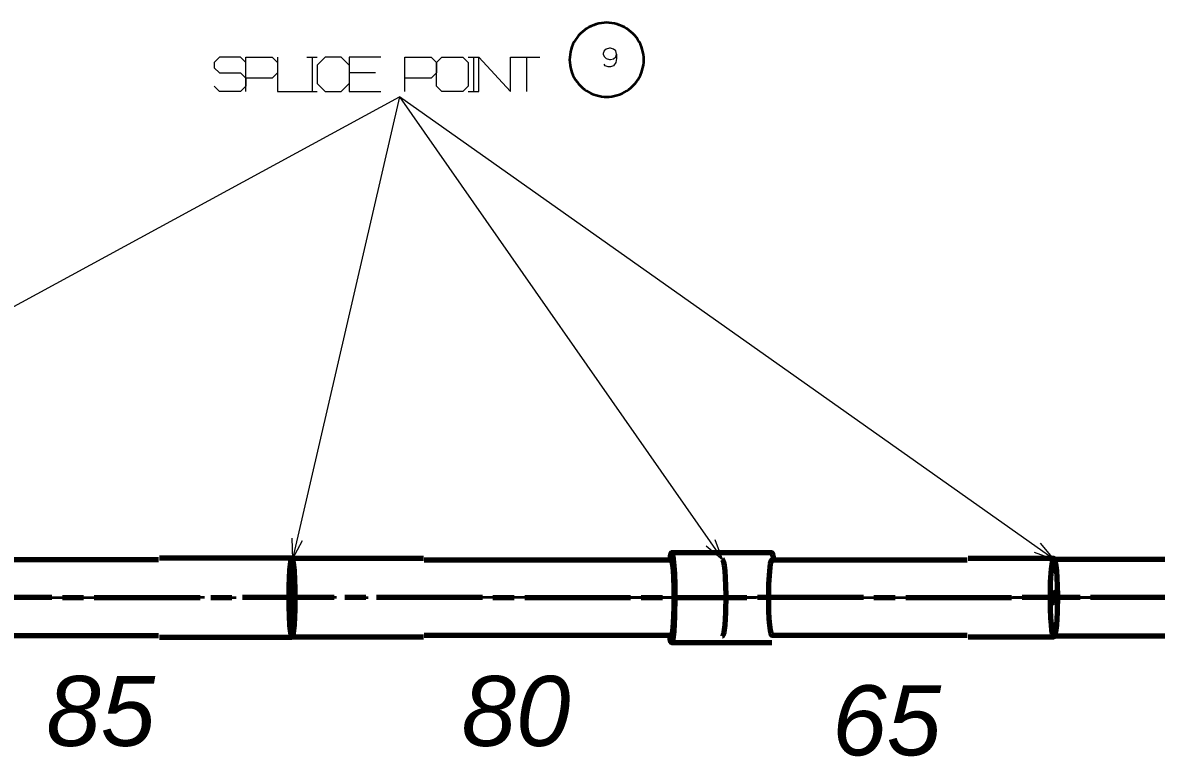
# Model space of a CAD drawing. Header units: millimetres. Extents: x 0 to 174, y 0 to 33.
# Drawn here: x 36.818 to 41.032, y 8.328 to 11.057 of the extents above; entities that cross this region are included whole.
import ezdxf

# ---------------------------------------------------------------- set-up
doc = ezdxf.new("R2010")
doc.units = ezdxf.units.MM
doc.layers.add('PDF2_문자', color=7, linetype='Continuous')
doc.layers.add('PDF2_형상', color=157, linetype='Continuous', true_color=0x405f80)
doc.styles.add('PDF LucidaHandwriting Italic', font='ariali.ttf')

msp = doc.modelspace()

# ---------------------------------------------------------------- linework, layer by layer
at = {"layer": 'PDF2_형상', "color": 18, "lineweight": 35, "true_color": 0x260000}
msp.add_lwpolyline([(39.1269, 10.9193), (39.1267, 10.929), (39.1256, 10.9389), (39.1239, 10.9485), (39.1214, 10.9581), (39.1183, 10.9674), (39.1146, 10.9765), (39.1101, 10.9853), (39.1051, 10.9937), (39.0994, 11.0018), (39.0933, 11.0094), (39.0867, 11.0167), (39.0794, 11.0233), (39.0718, 11.0296), (39.0638, 11.0351), (39.0553, 11.0401), (39.0464, 11.0446), (39.0374, 11.0483), (39.0281, 11.0515), (39.0185, 11.0539), (39.0087, 11.0557), (38.999, 11.0567), (38.9892, 11.0571), (38.9793, 11.0567), (38.9696, 11.0557), (38.9599, 11.0539), (38.9504, 11.0515), (38.941, 11.0483), (38.9319, 11.0446), (38.9232, 11.0401), (38.9147, 11.0351), (38.9067, 11.0296), (38.8989, 11.0233), (38.8918, 11.0167), (38.885, 11.0094), (38.8789, 11.0018), (38.8733, 10.9937), (38.8682, 10.9853), (38.8639, 10.9765), (38.8601, 10.9674), (38.8569, 10.9581), (38.8546, 10.9486), (38.8528, 10.9389), (38.8518, 10.929), (38.8514, 10.9193), (38.8518, 10.9094), (38.8528, 10.8996), (38.8546, 10.89), (38.8569, 10.8804), (38.8601, 10.8711), (38.8639, 10.8621), (38.8682, 10.8532), (38.8732, 10.8447), (38.8789, 10.8367), (38.885, 10.829), (38.8918, 10.8218), (38.8989, 10.8151), (38.9067, 10.8089), (38.9147, 10.8033), (38.9232, 10.7983), (38.9319, 10.7939), (38.941, 10.7901), (38.9504, 10.7871), (38.9599, 10.7846), (38.9696, 10.7829), (38.9793, 10.7818), (38.9892, 10.7814), (38.999, 10.7818), (39.0087, 10.7829), (39.0185, 10.7846), (39.0281, 10.7871), (39.0374, 10.7901), (39.0464, 10.7939), (39.0553, 10.7983), (39.0636, 10.8033), (39.0718, 10.8089), (39.0794, 10.8151), (39.0867, 10.8218), (39.0933, 10.829), (39.0994, 10.8367), (39.1051, 10.8447), (39.1101, 10.8532), (39.1146, 10.8619), (39.1183, 10.8711), (39.1214, 10.8804), (39.1239, 10.89), (39.1256, 10.8996), (39.1267, 10.9094), (39.1269, 10.9192)], close=True, dxfattribs=at)
at = {"layer": 'PDF2_형상', "color": 18, "lineweight": 13, "true_color": 0x260000}
msp.add_lwpolyline([(39.0262, 10.9396), (39.0229, 10.9518), (39.0151, 10.9585), (39.0029, 10.9618), (38.9996, 10.9618), (38.9874, 10.9585), (38.9796, 10.9518), (38.9763, 10.9429), (38.9763, 10.9396), (38.9796, 10.9307), (38.9874, 10.924), (38.9996, 10.9196), (39.0029, 10.9196), (39.0151, 10.9229), (39.0229, 10.9296), (39.0262, 10.9396), (39.0262, 10.924), (39.0229, 10.9085), (39.0151, 10.8963), (39.0029, 10.8929), (38.9951, 10.8929), (38.984, 10.8963), (38.9796, 10.9029)], dxfattribs=at)
at = {"layer": 'PDF2_형상', "color": 7, "lineweight": 13}
for points in [[(37.6478, 10.9093), (37.6281, 10.929), (37.5493, 10.929), (37.5296, 10.9093), (37.5296, 10.8896), (37.5493, 10.8699), (37.6281, 10.8699), (37.6478, 10.8503), (37.6478, 10.8207), (37.6281, 10.801), (37.5493, 10.801), (37.5296, 10.8207)], [(37.6478, 10.801), (37.6478, 10.929), (37.7461, 10.929), (37.7658, 10.9093), (37.7658, 10.8699), (37.7461, 10.8503), (37.6478, 10.8503)], [(37.7658, 10.929), (37.7658, 10.801), (37.874, 10.801), (37.9135, 10.801)], [(37.874, 10.929), (37.9135, 10.929)], [(37.8938, 10.929), (37.8938, 10.801)], [(38.0315, 10.8994), (38.0021, 10.929), (37.9431, 10.929), (37.9135, 10.8994), (37.9135, 10.8306), (37.9431, 10.801), (38.0021, 10.801), (38.0315, 10.8306)], [(38.1497, 10.929), (38.0315, 10.929), (38.0315, 10.801), (38.1497, 10.801)], [(38.2383, 10.801), (38.2383, 10.929), (38.3367, 10.929), (38.3564, 10.9093), (38.3564, 10.8699), (38.3367, 10.8503), (38.2383, 10.8503)], [(38.4744, 10.929), (38.5139, 10.929)], [(38.4744, 10.801), (38.5139, 10.801), (38.5139, 10.929), (38.6319, 10.801), (38.6319, 10.929), (38.7403, 10.929)], [(38.4942, 10.929), (38.4942, 10.801)], [(38.691, 10.929), (38.691, 10.801)], [(38.13, 10.8699), (38.0315, 10.8699)], [(35.0129, 9.0378), (38.2186, 10.7814), (39.4192, 9.06)], [(40.6522, 9.0601), (38.2186, 10.7814), (37.8217, 9.0611)], [(37.8189, 9.1399), (37.8217, 9.0611), (37.8586, 9.1307)], [(39.3589, 9.1107), (39.4192, 9.06), (39.3924, 9.134)], [(40.5783, 9.0875), (40.6522, 9.0601), (40.6019, 9.1207)]]:
    msp.add_lwpolyline(points, dxfattribs=at)
msp.add_lwpolyline([(38.3761, 10.929), (38.4549, 10.929), (38.4744, 10.9093), (38.4744, 10.8207), (38.4549, 10.801), (38.3761, 10.801), (38.3564, 10.8207), (38.3564, 10.9093)], close=True, dxfattribs=at)
at = {"layer": 'PDF2_형상', "lineweight": 70}
for points in [[(37.8207, 8.7731), (37.8201, 8.7721), (37.8197, 8.7717), (37.8194, 8.7715), (37.8192, 8.7715), (37.819, 8.7715), (37.8187, 8.7717), (37.8185, 8.7718), (37.8179, 8.7725), (37.8172, 8.7739), (37.8157, 8.7799), (37.8135, 8.7949), (37.8115, 8.8165), (37.8099, 8.8485), (37.8089, 8.8853), (37.8092, 8.9628), (37.8115, 9.0207), (37.8147, 9.0513), (37.8171, 9.0626), (37.8182, 9.0647), (37.8187, 9.0653), (37.8189, 9.0653), (37.8192, 9.0654), (37.3265, 9.0654)], [(37.8207, 9.0638), (37.82, 9.065), (37.8196, 9.0653), (37.8192, 9.0654)], [(38.3081, 9.0638), (37.8192, 9.0638), (37.8201, 9.0632), (37.8212, 9.0612), (37.8229, 9.055), (37.825, 9.0397), (37.8269, 9.0181), (37.8286, 8.9865), (37.8296, 8.95), (37.8293, 8.8739), (37.8268, 8.8169), (37.8238, 8.7869), (37.8212, 8.7757), (37.8201, 8.7736), (37.8197, 8.7732), (37.8194, 8.7731), (37.8192, 8.7731), (38.3081, 8.7731)], [(39.6114, 9.0579), (39.6074, 9.0785), (39.6056, 9.0832), (39.6043, 9.0849), (39.6031, 9.0854), (39.3926, 9.0854), (39.2303, 9.0854), (39.2314, 9.0847), (39.2325, 9.0826), (39.2347, 9.0743), (39.2368, 9.0607), (39.239, 9.0364), (39.2407, 9.0058), (39.2421, 8.9674), (39.2425, 8.9257), (39.2414, 8.8475), (39.2383, 8.7928), (39.2351, 8.7646), (39.2325, 8.754), (39.2314, 8.7519), (39.2308, 8.7515), (39.2306, 8.7514), (39.2303, 8.7514), (39.23, 8.7514), (39.2299, 8.7515), (39.2293, 8.7519), (39.2278, 8.7549), (39.2256, 8.7642), (39.2236, 8.7789)], [(39.2303, 9.0854), (39.23, 9.0854), (39.2299, 9.0853), (39.2293, 9.0849), (39.2282, 9.0829), (39.2256, 9.0724), (39.2236, 9.0579)], [(40.6546, 8.7765), (40.654, 8.7751), (40.6528, 8.7735), (40.6522, 8.7732), (40.6519, 8.7731), (40.6517, 8.7731), (40.6514, 8.7731), (40.6511, 8.7732), (40.6504, 8.7738), (40.6489, 8.7764), (40.6465, 8.7843), (40.6444, 8.7967), (40.6422, 8.8175), (40.6403, 8.8433), (40.639, 8.8756), (40.6385, 8.9103), (40.6396, 8.9764), (40.6426, 9.0242), (40.6461, 9.0501), (40.649, 9.0607), (40.6503, 9.0629), (40.6508, 9.0635), (40.6514, 9.0638), (40.6518, 9.0638), (40.3335, 9.0638)], [(40.6547, 9.0601), (40.6532, 9.0629), (40.6525, 9.0636), (40.6518, 9.0638)], [(37.3235, 9.0594), (36.3761, 9.0594), (36.3758, 9.0594), (36.3756, 9.0593), (36.3751, 9.0589), (36.374, 9.0567), (36.3717, 9.0451), (36.3686, 9.0139), (36.3663, 8.9553), (36.3664, 8.879), (36.3675, 8.8439), (36.3692, 8.8144), (36.3711, 8.7954), (36.3732, 8.7829), (36.3746, 8.7788), (36.3761, 8.7774), (37.3235, 8.7774)], [(37.8143, 9.0167), (37.815, 9.0222), (37.8172, 9.0349), (37.8183, 9.0371), (37.8187, 9.0376), (37.8189, 9.0378), (37.8192, 9.0378), (37.8189, 9.0378), (37.8187, 9.0376), (37.8183, 9.0371), (37.8172, 9.0349), (37.815, 9.0222), (37.8144, 9.0175)], [(37.8238, 9.0183), (37.8215, 9.0317), (37.8204, 9.0351), (37.8192, 9.0362), (37.8204, 9.0351), (37.8215, 9.0317), (37.8238, 9.0181)], [(37.8228, 9.0186), (37.8211, 9.0274), (37.8201, 9.0296), (37.8192, 9.0303), (37.8201, 9.0296), (37.8211, 9.0272), (37.8229, 9.0178)], [(38.3111, 8.7789), (39.2303, 8.7789), (39.2306, 8.779), (39.2308, 8.7792), (39.2312, 8.7796), (39.2324, 8.7817), (39.2349, 8.7932), (39.2378, 8.8237), (39.2401, 8.8813), (39.2401, 8.9562), (39.239, 8.991), (39.2374, 9.0203), (39.2354, 9.0393), (39.2332, 9.0519), (39.2318, 9.0564), (39.2303, 9.0579), (38.3111, 9.0579)], [(39.42, 8.7765), (39.4203, 8.7767), (39.4208, 8.7768), (39.4214, 8.7774), (39.4228, 8.7796), (39.4257, 8.7901), (39.4292, 8.8158), (39.4322, 8.8631), (39.4332, 8.9279), (39.4326, 8.9618), (39.4313, 8.9931), (39.4294, 9.0181), (39.4271, 9.0381), (39.425, 9.0499), (39.4228, 9.0572), (39.4214, 9.0596), (39.42, 9.0603)], [(40.3297, 9.0579), (39.6031, 9.0579), (39.6028, 9.0579), (39.6021, 9.0576), (39.6015, 9.0571), (39.6003, 9.0549), (39.5975, 9.044), (39.594, 9.0175), (39.5911, 8.9692), (39.5903, 8.9035), (39.591, 8.8699), (39.5925, 8.8393), (39.5944, 8.8157), (39.5967, 8.7971), (39.5988, 8.7869), (39.601, 8.7808), (39.6031, 8.7789), (40.3297, 8.7789)], [(40.6518, 9.0303), (40.6515, 9.0303), (40.6512, 9.0301), (40.6507, 9.0297), (40.6496, 9.0278), (40.6472, 9.0186), (40.6468, 9.0167)], [(41.3135, 9.0603), (40.6518, 9.0603), (40.6531, 9.0596), (40.6544, 9.0572), (40.6567, 9.0499), (40.6589, 9.0381), (40.6611, 9.0181), (40.6631, 8.9931), (40.6643, 8.9618), (40.665, 8.9279), (40.6639, 8.8631), (40.6608, 8.8158), (40.6574, 8.7901), (40.6544, 8.7796), (40.6532, 8.7774), (40.6526, 8.7768), (40.6521, 8.7767), (40.6518, 8.7765), (41.3135, 8.7765)], [(40.656, 9.0168), (40.6539, 9.0243), (40.6528, 9.0261), (40.6518, 9.0268)], [(37.8257, 8.8419), (37.8276, 8.8974), (37.8271, 8.9664), (37.8265, 8.9808)], [(37.8107, 8.9378), (37.8106, 8.9179), (37.8107, 8.8982)], [(37.8107, 8.9376), (37.8106, 8.9181), (37.8107, 8.8983)], [(37.8114, 8.8982), (37.8119, 8.8981), (37.8132, 8.8983), (37.8142, 8.8993), (37.8149, 8.9007), (37.8151, 8.9028), (37.8151, 8.9326), (37.8147, 8.9354), (37.8126, 8.9372)], [(37.8262, 8.9331), (37.8256, 8.9351), (37.8249, 8.9368), (37.8239, 8.9378), (37.8226, 8.9381), (37.8215, 8.9378), (37.8204, 8.9369), (37.8196, 8.9346), (37.8206, 8.9304), (37.8274, 8.9096)], [(37.8256, 8.8483), (37.8274, 8.904), (37.8265, 8.9683), (37.8264, 8.9725)], [(37.8278, 8.9036), (37.8278, 8.9192), (37.8278, 8.9347)], [(40.6411, 8.9378), (40.6411, 8.9344), (40.641, 8.9311)], [(40.6414, 8.9017), (40.6422, 8.8993), (40.6432, 8.8983), (40.6446, 8.8981), (40.6458, 8.8983), (40.6468, 8.8993), (40.6474, 8.9007), (40.6476, 8.9028), (40.6476, 8.9326), (40.6472, 8.9354), (40.6467, 8.9362), (40.645, 8.9374)], [(40.6417, 8.9378), (40.6415, 8.9196), (40.6417, 8.9014)], [(40.6417, 8.9376), (40.6415, 8.9196), (40.6417, 8.9015)], [(40.6604, 8.9282), (40.6589, 8.9331), (40.6582, 8.9351), (40.6574, 8.9368), (40.6565, 8.9378), (40.6551, 8.9381), (40.654, 8.9378), (40.6531, 8.9369), (40.6521, 8.9346), (40.6531, 8.9304), (40.6613, 8.9054)], [(40.6624, 8.9031), (40.6624, 8.9215), (40.6622, 8.94)], [(37.8111, 8.9307), (37.811, 8.9143), (37.8111, 8.8981)], [(40.6618, 8.9282), (40.6618, 8.9304), (40.6618, 8.9325)], [(40.6624, 8.9069), (40.6624, 8.9178), (40.6624, 8.9285)], [(37.8144, 8.819), (37.8167, 8.8042), (37.8179, 8.8003), (37.8192, 8.799), (37.8179, 8.8003), (37.8167, 8.8042), (37.8144, 8.8193)], [(37.8231, 8.82), (37.8229, 8.8192), (37.8211, 8.8094), (37.8201, 8.8072), (37.8196, 8.8067), (37.8194, 8.8065), (37.8192, 8.8065), (37.8194, 8.8065), (37.8196, 8.8067), (37.8201, 8.8072), (37.8211, 8.8094), (37.8231, 8.8196), (37.8232, 8.821)], [(37.824, 8.8203), (37.8235, 8.816), (37.8211, 8.8035), (37.8201, 8.8013), (37.8196, 8.8008), (37.8194, 8.8007), (37.8192, 8.8006), (37.8194, 8.8007), (37.8196, 8.8008), (37.8201, 8.8013), (37.8211, 8.8035), (37.8235, 8.8158), (37.8239, 8.82)], [(40.6468, 8.8201), (40.6492, 8.81), (40.6504, 8.8074), (40.6518, 8.8065)], [(40.6518, 8.81), (40.6519, 8.81), (40.6522, 8.8101), (40.6528, 8.8106), (40.6539, 8.8125), (40.656, 8.8199), (40.656, 8.8201)], [(37.3265, 8.7715), (37.8192, 8.7715)], [(40.3335, 8.7731), (40.6518, 8.7731)], [(39.2303, 8.7514), (39.3926, 8.7514), (39.6031, 8.7514)]]:
    msp.add_lwpolyline(points, dxfattribs=at)
for points in [[(37.8151, 9.0168), (37.8153, 9.0185), (37.8174, 9.0289), (37.8183, 9.0312), (37.8187, 9.0317), (37.8189, 9.0318), (37.8192, 9.0319), (37.8189, 9.0318), (37.8187, 9.0317), (37.8183, 9.0312), (37.8174, 9.0289), (37.8153, 9.0185)], [(40.6458, 9.0167), (40.6469, 9.0238), (40.6496, 9.0337), (40.6507, 9.0357), (40.6512, 9.0361), (40.6515, 9.0362), (40.6518, 9.0362), (40.6515, 9.0362), (40.6512, 9.0361), (40.6507, 9.0357), (40.6496, 9.0337), (40.6469, 9.0238)], [(40.6518, 9.0328), (40.6532, 9.0317), (40.6546, 9.0286), (40.6572, 9.0167), (40.6546, 9.0286), (40.6532, 9.0317)], [(37.8192, 8.805), (37.8181, 8.8058), (37.8171, 8.8087), (37.8151, 8.8201), (37.8171, 8.8087), (37.8181, 8.8058)], [(40.6518, 8.8006), (40.6501, 8.8018), (40.6486, 8.8056), (40.6458, 8.8201), (40.6486, 8.8056), (40.6501, 8.8018)], [(40.6572, 8.8201), (40.6565, 8.8165), (40.6539, 8.8065), (40.6528, 8.8047), (40.6522, 8.8043), (40.6519, 8.8042), (40.6518, 8.8042), (40.6519, 8.8042), (40.6522, 8.8043), (40.6528, 8.8047), (40.6539, 8.8065), (40.6565, 8.8165)]]:
    msp.add_lwpolyline(points, close=True, dxfattribs=at)
at = {"layer": 'PDF2_형상', "color": 3, "lineweight": 70}
for points in [[(36.9267, 8.9185), (36.5329, 8.9185)], [(36.966, 8.9185), (37.0447, 8.9185)], [(37.0842, 8.9185), (37.4778, 8.9185)], [(37.5172, 8.9185), (37.596, 8.9185)], [(37.976, 8.9185), (37.8192, 8.9185), (37.6353, 8.9185)], [(38.094, 8.9185), (38.0153, 8.9185)], [(38.5271, 8.9185), (38.1335, 8.9185)], [(38.5665, 8.9185), (38.6453, 8.9185)], [(38.6846, 8.9185), (39.0783, 8.9185)], [(39.1176, 8.9185), (39.1964, 8.9185)], [(39.2358, 8.9185), (39.3926, 8.9185), (39.4317, 8.9185), (39.5104, 8.9185)], [(39.9435, 8.9185), (39.5497, 8.9185)], [(39.9828, 8.9185), (40.0615, 8.9185)], [(40.1008, 8.9185), (40.4946, 8.9185)], [(40.7487, 8.9185), (40.67, 8.9185), (40.6518, 8.9185), (40.534, 8.9185)], [(41.1818, 8.9185), (40.7881, 8.9185)]]:
    msp.add_lwpolyline(points, dxfattribs=at)
at = {"layer": 'PDF2_형상', "color": 18, "lineweight": 35, "true_color": 0x260000}
for points in [[(36.8378, 8.9185), (37.2315, 8.9185)], [(37.494, 8.9185), (37.1775, 8.9185)], [(37.2708, 8.9185), (37.3496, 8.9185)], [(37.3889, 8.9185), (37.4746, 8.9185)], [(37.5335, 8.9185), (37.6122, 8.9185)], [(37.6515, 8.9185), (37.9681, 8.9185)], [(37.9849, 8.9185), (37.6701, 8.9185)], [(38.0243, 8.9185), (38.1031, 8.9185)], [(38.1424, 8.9185), (38.4572, 8.9185)], [(38.2204, 8.9185), (38.1599, 8.9185)], [(38.3385, 8.9185), (38.2599, 8.9185)], [(38.7717, 8.9185), (38.3779, 8.9185)], [(38.811, 8.9185), (38.8897, 8.9185)], [(38.929, 8.9185), (39.3228, 8.9185)], [(39.2328, 8.9185), (39.0781, 8.9185)], [(39.419, 8.9185), (39.2344, 8.9185)], [(39.3513, 8.9185), (39.2725, 8.9185), (39.2394, 8.9185)], [(39.2721, 8.9185), (39.3508, 8.9185)], [(39.3622, 8.9185), (39.4408, 8.9185)], [(39.3901, 8.9185), (39.5449, 8.9185)], [(39.7843, 8.9185), (39.3906, 8.9185)], [(39.4585, 8.9185), (39.5372, 8.9185)], [(39.4803, 8.9185), (39.5408, 8.9185)], [(39.5765, 8.9185), (39.7611, 8.9185)], [(39.8236, 8.9185), (39.9024, 8.9185)], [(39.9418, 8.9185), (40.3354, 8.9185)], [(40.4139, 8.9185), (40.1793, 8.9185)], [(40.3749, 8.9185), (40.4867, 8.9185)], [(40.4532, 8.9185), (40.5319, 8.9185)], [(40.9039, 8.9185), (40.4976, 8.9185)], [(40.5714, 8.9185), (40.806, 8.9185)], [(40.9432, 8.9185), (41.0219, 8.9185)]]:
    msp.add_lwpolyline(points, dxfattribs=at)

# ---------------------------------------------------------------- texts
at = {"layer": 'PDF2_문자', "char_height": 0.2605, "attachment_point": 4, "style": 'PDF LucidaHandwriting Italic'}
for s, insert in [('85', (36.9058, 8.4953)), ('80', (38.4496, 8.4953)), ('65', (39.8276, 8.4604))]:
    msp.add_mtext(s, dxfattribs=dict(at, insert=insert))

doc.saveas('drawing.dxf')
